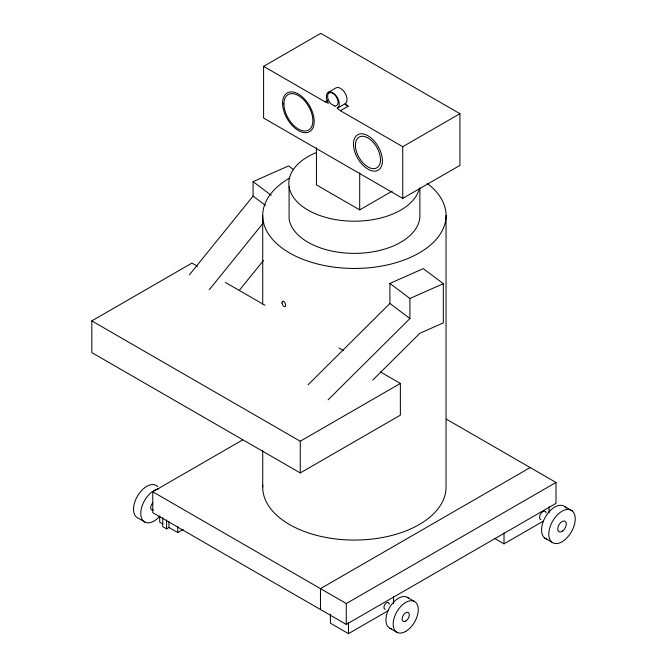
<?xml version="1.0" encoding="UTF-8"?>
<svg xmlns="http://www.w3.org/2000/svg" width="667" height="667" viewBox="0 0 667 667"><rect width="100%" height="100%" fill="white"/><g stroke="black" fill="none" stroke-linecap="round" stroke-linejoin="round"><path stroke-width="1" d="M189.411 274.837L253.076 196.09L253.076 181.641L288.561 165.925L293.522 169.66M209.255 289.77L263.173 223.078M239.345 290.312L263.382 260.58M308.054 384.801L389.903 303.485L389.903 283.417L423.295 268.626L443.322 283.692L443.322 322.886L419.868 333.283L372.678 380.165M328.072 399.867L409.922 318.551L409.922 298.483L389.903 283.417M263.598 66.366L320.777 33.35L459.93 113.69L459.93 165.383L402.743 198.399L263.598 118.059L263.598 66.366L325.046 101.843L328.422 103.26A9.155 5.286 60 0 1 328.181 92.413L335.918 87.944A9.155 5.286 60 0 1 345.198 93.297A9.155 5.286 60 0 1 344.956 103.869L348.157 106.245L340.412 110.714L337.21 108.337A9.155 5.286 60 0 0 337.452 97.766A9.155 5.286 60 0 0 328.181 92.413M325.046 101.843L327.63 100.35M337.21 108.337L344.956 103.869M380.515 371.978L400.367 383.442L400.367 415.149L300.258 472.945L91.821 352.601L91.821 320.902L191.929 263.098L197.332 266.216M340.412 110.714L402.743 146.707L459.93 113.69M316.441 147.757L316.441 184.909L359.705 209.888L392.146 191.154M446.34 419.151L556.003 482.466L556.003 503.343L346.281 624.42L152.76 512.69L152.76 491.812L242.763 439.845M91.821 320.902L300.258 441.237L400.367 383.442M162.748 517.667L162.748 526.655L166.592 528.873L168.951 527.505L177.755 532.591L183.158 529.473M530.19 467.559L320.468 588.644L320.468 609.521M152.76 491.812L346.281 603.543L556.003 482.466M330.415 614.232L330.415 623.22L348.474 633.65L388.127 610.755M494.539 538.394L504.002 543.855L543.655 520.96M409.922 298.483L443.322 283.692M345.589 104.769L348.157 106.245M225.288 282.358L264.991 305.286M338.994 348.007L343.513 350.617M564.941 506.695L572.186 510.88A18.693 10.797 -60 0 1 564.249 540.262A18.693 10.797 -60 0 1 549.616 528.364A18.693 10.797 -60 0 1 572.186 510.88M544.597 537.944L551.851 542.129M407.212 597.282L414.465 601.467M389.736 628.156L396.982 632.341M162.79 523.954L159.696 522.161L159.696 516.175M145.548 522.419L138.294 518.234A18.693 10.797 -60 0 1 137.761 495.606A18.693 10.797 -60 0 1 157.529 486.568M253.076 181.641L271.269 195.331M253.076 196.09L265.483 205.419M389.903 303.485L409.922 318.551M549.066 506.853L549.066 512.848M504.002 532.866L504.002 543.855M446.048 215.524L446.048 487.135A91.671 52.926 0 0 1 352.676 540.053A91.671 52.926 0 0 1 262.773 485.176M419.885 187.852L419.885 216.908A65.549 37.844 0 0 1 356.095 253.36A65.549 37.844 0 0 1 289.086 218.893L289.086 186.718M402.743 146.707L402.743 198.399M393.538 596.648L393.538 603.635M359.705 172.728L359.705 209.888M348.474 622.661L348.474 633.65M346.281 603.543L346.281 624.42M300.258 441.237L300.258 472.945M262.715 215.524L262.715 303.985M262.715 450.717L262.715 487.135M177.755 526.596L177.755 532.591M168.951 521.519L168.951 527.505M166.592 519.885L166.592 528.873M427.105 183.308A91.671 52.926 0 0 1 413.307 256.07A91.671 52.926 0 0 1 286.793 251.284A91.671 52.926 0 0 1 289.561 178.106M419.318 188.528A65.549 37.844 0 0 1 320.485 215.749A65.549 37.844 0 0 1 316.225 152.576M153.427 509.913A4.702 2.718 -60 0 1 150.675 508.071A4.702 2.718 -60 0 1 152.835 502.868M159.847 516.108A18.693 10.797 -60 0 1 140.787 514.132A18.693 10.797 -60 0 1 158.721 488.819M540.97 519.71A4.702 2.718 -60 0 1 541.12 513.231A4.702 2.718 -60 0 1 546.173 512.923M385.301 609.279A3.752 2.168 -60 0 1 385.234 604.01A3.752 2.168 -60 0 1 389.253 604.285M391.429 628.773A17.742 10.247 -60 0 1 389.47 607.82A17.742 10.247 -60 0 1 408.646 598.366M547.132 539.186A18.693 10.797 -60 0 1 545.889 516.133A18.693 10.797 -60 0 1 566.258 508.129M334.834 106.078L330.815 103.769A7.42 4.285 60 0 1 328.648 93.23A7.42 4.285 60 0 1 336.977 98.024A7.42 4.285 60 0 1 334.834 106.078M282.058 302.951A2.985 1.484 66.1 0 0 284.984 306.703A2.985 1.484 66.1 0 0 284.526 302.193A2.985 1.484 66.1 0 0 282.058 302.951M283.909 103.944A20.469 11.814 60 0 0 305.619 130.949A20.469 11.814 60 0 0 305.619 102.001A20.469 11.814 60 0 0 283.909 103.944M355.419 145.231A17.726 10.238 60 0 0 374.229 168.618A17.726 10.238 60 0 0 374.229 143.547A17.726 10.238 60 0 0 355.419 145.231M353.485 144.105A20.469 11.814 60 0 0 375.196 171.119A20.469 11.814 60 0 0 375.196 142.171A20.469 11.814 60 0 0 353.485 144.105M282.566 103.168A22.37 12.915 60 0 0 306.286 132.675A22.37 12.915 60 0 0 306.286 101.05A22.37 12.915 60 0 0 282.566 103.168M562.74 530.974A6.078 3.51 -60 0 0 565.324 521.427A6.078 3.51 -60 0 0 557.987 527.105A6.078 3.51 -60 0 0 562.74 530.974M405.903 631.282A17.742 10.247 -60 0 0 416.491 603.26A17.742 10.247 -60 0 0 394.764 616.166A17.742 10.247 -60 0 0 405.903 631.282M405.778 621.052A5.128 2.96 -60 0 0 408.829 612.965A5.128 2.96 -60 0 0 402.56 616.692A5.128 2.96 -60 0 0 405.778 621.052"/></g></svg>
